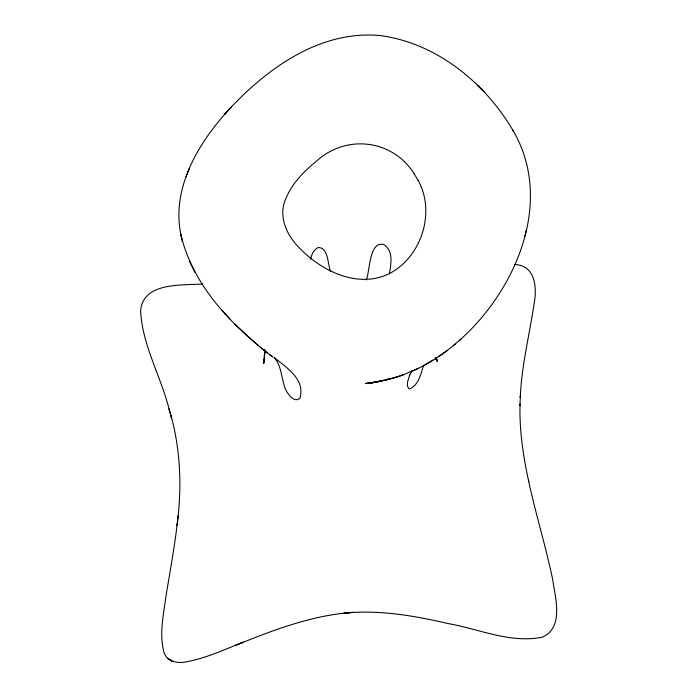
<?xml version="1.0" encoding="UTF-8"?>
<svg xmlns="http://www.w3.org/2000/svg" width="697" height="697" viewBox="0 0 697 697"><rect width="100%" height="100%" fill="white"/><g stroke="black" fill="none" stroke-linecap="round" stroke-linejoin="round"><path stroke-width="1.05" d="M264.546 358.371L263.597 363.573L264.816 349.824M264.66 354.076L264.956 349.842M264.433 356.916L264.886 350.748M235.133 645.5L243.288 642.207C224.146 649.639 205.275 658.604 184.888 662.08C176.55 663.631 166.025 660.895 163.769 651.599C159.204 633.547 163.507 614.789 165.886 596.728C169.815 572.629 174.302 548.609 177.169 524.344L177.038 525.486C182.205 486.584 180.654 446.577 169.049 408.921L171.488 417.851L171.079 416.344M177.038 525.486L178.127 515.545M366.334 279.889C369.898 271.455 369.166 240.256 383.908 244.647C393.657 250.789 391.043 264.337 389.388 273.834M310.714 259.423C311.359 254.736 313.676 249.779 318.067 247.548C328.688 247.261 327.52 264.494 330.666 271.525M264.529 358.31L263.501 363.233L264.564 359.103M459.262 340.563C515.885 290.518 554.585 201.302 512.94 130.383M524.824 236.274L526.418 230.054M423.549 365.237C420.971 373.784 418.775 384.727 409.923 388.882L408.86 388.656C405.462 384.988 408.625 379.142 409.644 375.038M264.52 358.955L263.37 362.78L264.355 359.696M513.567 131.454C485.626 83.248 437.193 43.441 380.91 35.643C318.886 29.422 263.875 70.502 224.582 114.325L231.247 107.094C199.473 140.899 170.312 187.99 181.237 236.231C193.801 286.694 232.319 326.17 272.666 356.864M189.384 168.352L186.029 176.811M409.418 375.753L412.267 370.334M411.57 371.457C427.409 364.487 442.159 355.104 455.35 343.917M453.372 345.634L461.397 338.707M439.284 356.141L447.282 350.417M432.985 360.21L424.917 364.914M418.418 368.304L403.458 374.768L395.513 377.478L403.458 374.768M236.684 644.873C274.087 629.809 312.517 615.094 353.144 612.358L344.022 613.168C379.238 609.587 414.515 615.765 448.729 623.684C479.588 629.182 510.918 643.723 542.588 637.093C564.309 627.169 555.143 597.129 552.547 578.867C545.603 545.69 535.496 513.262 528.413 480.111L528.718 481.514C523.194 456.082 519.291 430.119 520.032 404.033L519.979 405.454L520.337 396.062L520.276 397.49C521.556 366.091 529.293 335.527 533.989 304.58C537.126 288.88 535.906 265.365 514.917 264.546M381.599 380.823L370.499 383.019L389.518 379.177M388.691 379.438L396.523 377.155L379.037 381.581M385.572 379.778L388.551 378.968M380.64 381.085L383.507 380.309M367.101 383.324L366.125 383.472L374.211 382.444L365.472 383.585L381.808 381.05M385.441 380.153L387.759 379.647M372.59 382.688L381.059 381.207M202.679 284.001C182.056 285.474 142.563 281.858 140.602 311.184C142.519 346 161.26 377.007 169.476 410.489M269.835 354.825L272.466 356.69M267.265 352.909L260.007 347.176M258.056 345.564L234.906 324.166M273.886 357.221C286.38 367.728 305.173 378.663 300.076 397.996C294.056 404.06 286.476 392.611 284.724 387.21C281.37 377.574 281.457 366.361 274.705 358.162M477.375 85.191L483.875 91.612M221.977 310.121L229.897 318.912M414.349 174.015C392.76 139.4 346.209 133.815 316.368 161.277C303.613 171.497 291.721 183.869 285.561 199.264C278.321 215.852 286.258 234.297 298.037 246.52C320.637 271.011 359.199 290.074 391.348 272.562C422.19 255.032 435.486 211.54 418.078 180.227M189.54 261.462L195.134 272.475M436.81 360.114L436.087 358.153L436.993 361.238L436.095 358.328M182.309 241.423L180.915 234.54L181.237 236.231M435.939 357.901L436.287 359.844M414.245 174.093A65.553 60.029 68.3 0 1 417.965 180.288M171.854 661.026L168.082 658.639L171.854 661.026M437.307 360.933L436.113 358.084L437.307 360.933M435.895 359.434L435.686 357.622L435.895 359.434"/></g></svg>
